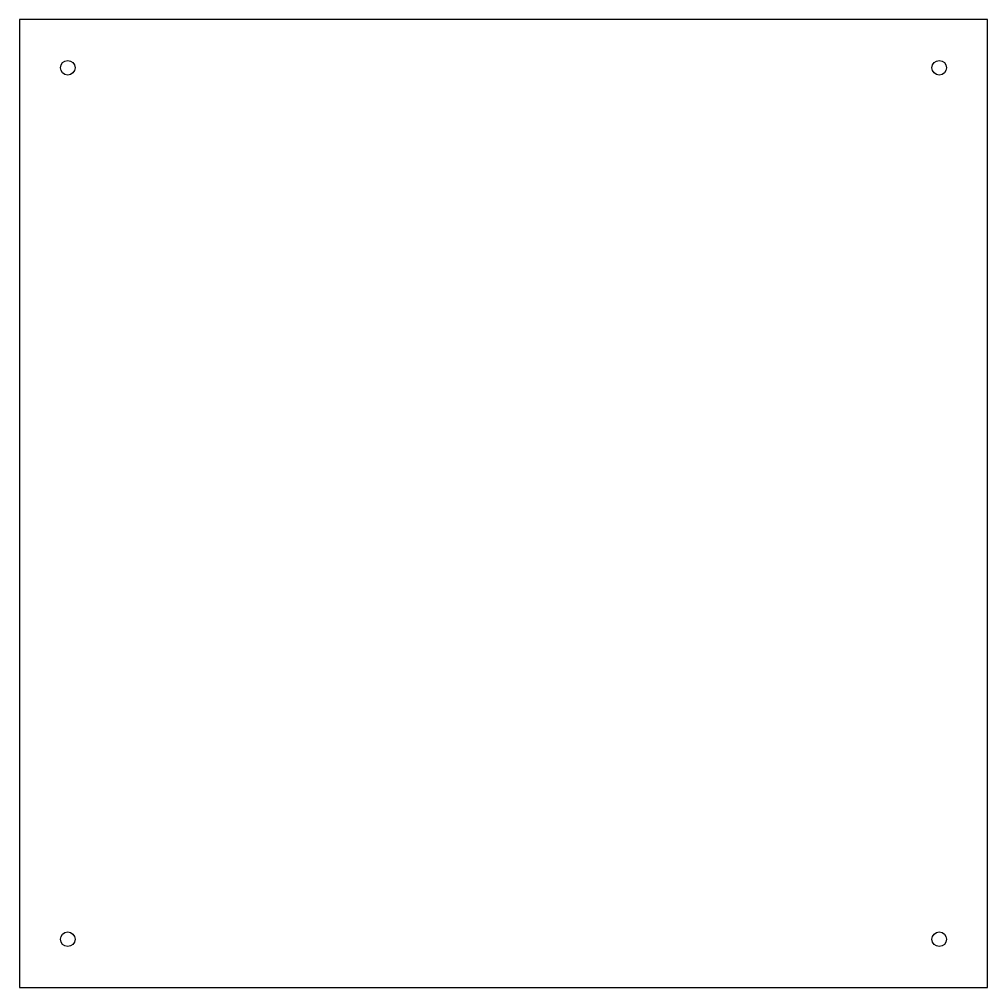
# Model space of a CAD drawing. Header units: millimetres. Extents: x -23 to 177, y -171 to 29.
import ezdxf

# ---------------------------------------------------------------- set-up
doc = ezdxf.new("R2010")
doc.units = ezdxf.units.MM
doc.layers.get('0').update_dxf_attribs({"linetype": 'CONTINUOUS'})

msp = doc.modelspace()

# ---------------------------------------------------------------- linework, layer by layer
msp.add_lwpolyline([(-23.02, 29.45), (-23.02, -170.55), (176.98, -170.55), (176.98, 29.45)], close=True)
for centre in [(-13.02, 19.45), (166.98, 19.45), (-13.02, -160.55), (166.98, -160.55)]:
    msp.add_circle(centre, 1.5)

doc.saveas('drawing.dxf')
